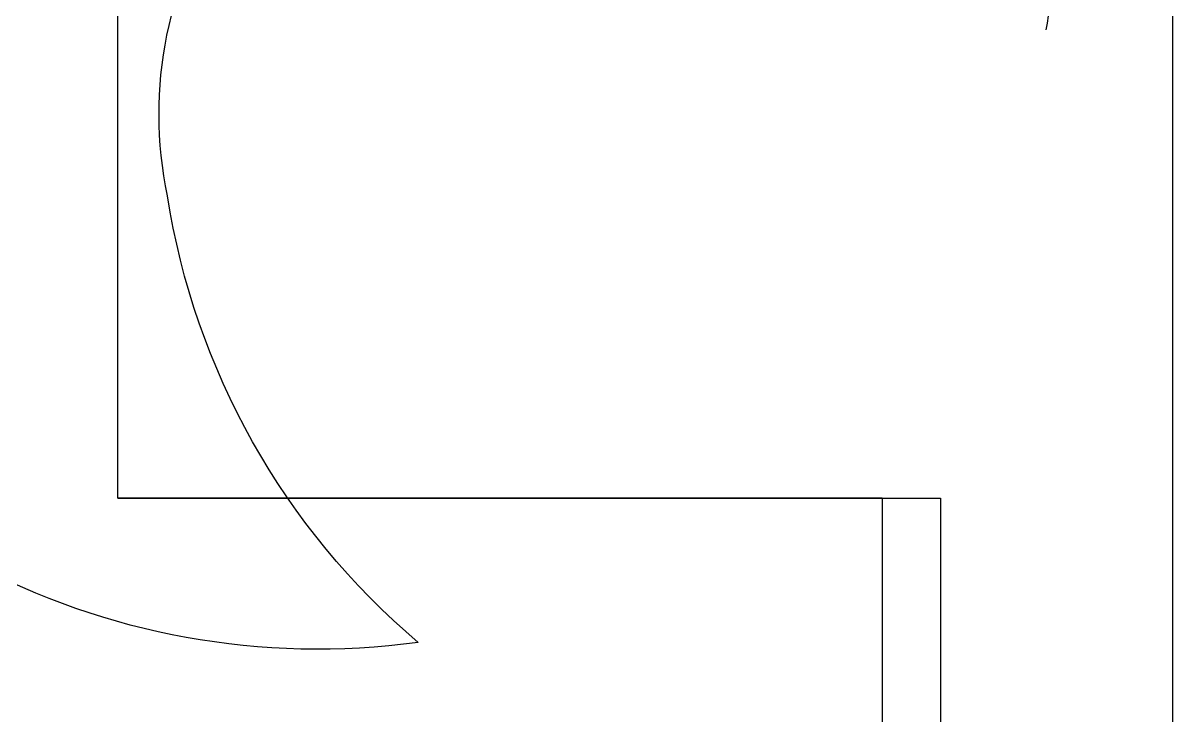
# Model space of a CAD drawing. Header units: millimetres. Extents: x -658 to 1307, y -81 to 472.
# Drawn here: x 450.84 to 470.62, y 386.53 to 398.43 of the extents above; entities that cross this region are included whole.
import ezdxf

# ---------------------------------------------------------------- set-up
doc = ezdxf.new("R2010")
doc.units = ezdxf.units.MM
doc.layers.get('0').update_dxf_attribs({"true_color": 0xffffff})
for name, color, linetype, true_color in [('gears', 134, 'Continuous', 0x009987), ('Layer1', 252, 'Continuous', 0x777799), ('Layer2', 36, 'Continuous', 0x664400), ('Version_1', 252, 'Continuous', 0x777799)]:
    doc.layers.add(name, color=color, linetype=linetype, true_color=true_color)

# ---------------------------------------------------------------- blocks, each defined once
blk = doc.blocks.new('Group_1')
for p, q in [((0, 38.133), (0, 82)), ((0, 38.133, 3), (0, 82, 3)), ((18.15, 0), (18.15, 54.5)), ((18.15, 0, 3), (18.15, 54.5, 3)), ((0, 38.133), (14.15, 38.133)), ((0, 38.133, 3), (14.15, 38.133, 3)), ((0, 38.133), (0, 38.133, 3)), ((14.15, 38.133), (14.15, 25.133)), ((14.15, 38.133, 3), (14.15, 25.133, 3)), ((14.15, 38.133), (14.15, 38.133, 3))]:
    blk.add_line(p, q)
blk = doc.blocks.new('Group_11')
at = {"color": 18, "true_color": 0x000000, "extrusion": (0, 0, -1)}
for centre, radius, start, end in [((-16.324, 49.216, -5), 12.686, 262.1831, 188.6663), ((-20.472, 45.737, -5), 6.882, 348.2229, 34.5549), ((-16.324, 49.216, -5), 12.686, 188.6663, 189.1951), ((-26.196, 46.276, -5), 12.612, 310.2388, 351.1374)]:
    blk.add_arc(centre, radius, start, end, dxfattribs=at)
blk = doc.blocks.new('Group_4')
for p, q in [((12.882, 39.021), (12.882, 82.888)), ((12.882, 39.021, 3), (12.882, 82.888, 3)), ((12.882, 39.021), (26.032, 39.021)), ((12.882, 39.021, 3), (26.032, 39.021, 3)), ((12.882, 39.021), (12.882, 39.021, 3)), ((26.032, 39.021), (26.032, 24.796)), ((26.032, 39.021, 3), (26.032, 24.796, 3)), ((26.032, 39.021), (26.032, 39.021, 3))]:
    blk.add_line(p, q)
blk = doc.blocks.new('Group_28')
at = {"layer": 'gears', "color": 251, "true_color": 0x565656}
blk.add_blockref('Group_1', (39.382, 0.997, 26.5), dxfattribs=at)
at = {"layer": 'Layer1', "color": 153, "true_color": 0x6495ed}
blk.add_blockref('Group_11', (26.5, 0, 29.5), dxfattribs=at)
at = {"layer": 'Layer2'}
blk.add_blockref('Group_4', (26.5, 0.117, 26.5), dxfattribs=at)

msp = doc.modelspace()

# ---------------------------------------------------------------- block references
at = {"layer": 'Version_1'}
msp.add_blockref('Group_28', (413.092, 351.127, -31.271), dxfattribs=at)

doc.saveas('drawing.dxf')
